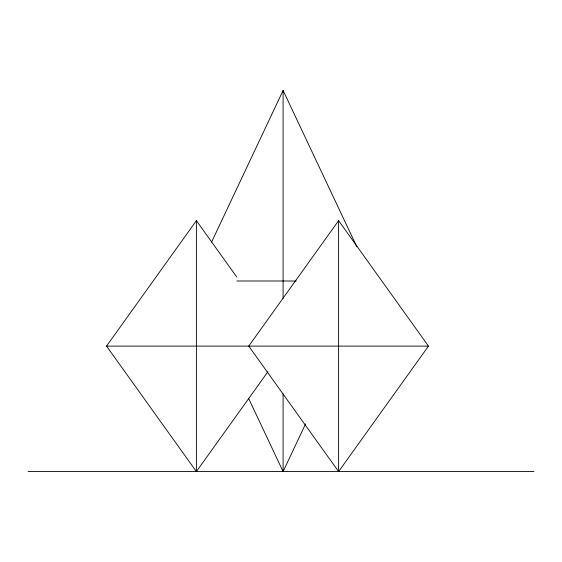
<?xml version="1.0" encoding="UTF-8"?>
<svg xmlns="http://www.w3.org/2000/svg" width="562" height="562" viewBox="0 0 562 562"><rect width="100%" height="100%" fill="white"/><g stroke="black" fill="none" stroke-linecap="round" stroke-linejoin="round"><path stroke-width="0.84" d="M211.579 242.096L283.1 90.433L356.863 246.858M248.65 398.514L283.1 471.567L305.566 423.924M267.877 371.77L196.391 471.567L106.527 346.108L196.391 220.655L236.728 276.968M338.605 220.655L248.741 346.108L338.605 471.567L428.476 346.108L338.605 220.655L338.605 471.567M236.855 281L296.188 281M106.527 346.108L428.476 346.108M28.1 471.567L533.9 471.567M283.1 90.433L283.1 298.485M283.1 393.765L283.1 471.567M196.391 220.655L196.391 471.567"/></g></svg>
